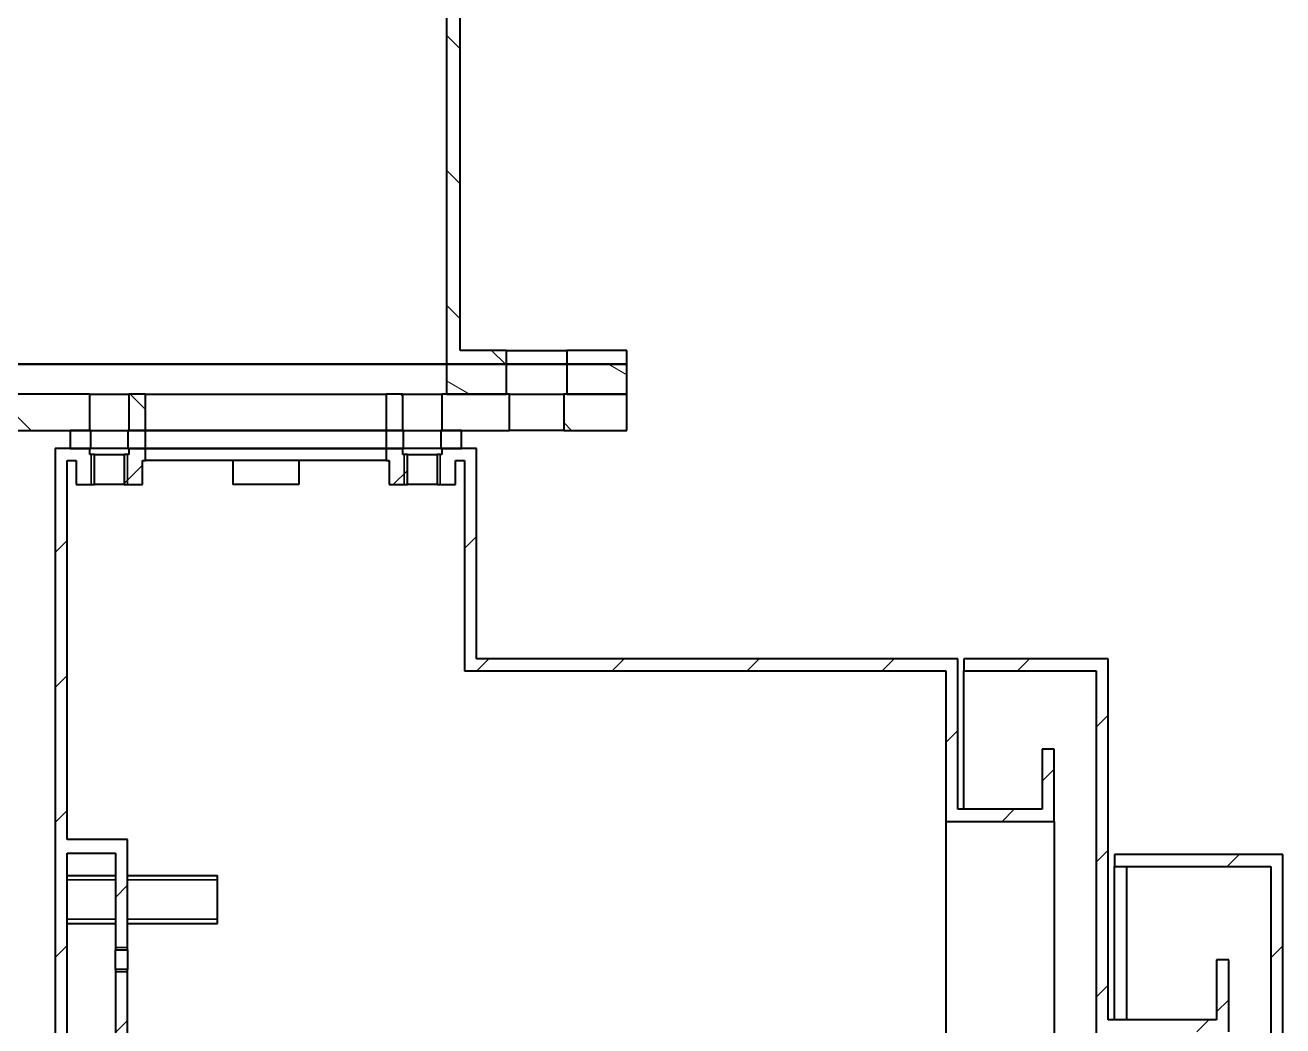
# Model space of a CAD drawing. Header units: millimetres. Extents: x 0 to 4205, y 0 to 2970.
# Drawn here: x 2759.5 to 2968.5, y 1338.8 to 1505.1 of the extents above; entities that cross this region are included whole.
import ezdxf

# ---------------------------------------------------------------- set-up
doc = ezdxf.new("R2010")
doc.units = ezdxf.units.MM
doc.header["$LTSCALE"] = 5
for name, color, linetype, lineweight in [('가시적인 것(ISO)', 3, 'Continuous', 40), ('가시적인 좁은 것(ISO)', 3, 'Continuous', 35), ('해치(ISO)', 7, 'Continuous', 18)]:
    doc.layers.add(name, color=color, linetype=linetype, lineweight=lineweight)
pattern_1 = [(135.0002, (0, 0), (-11.22528, -11.22536), [])]

msp = doc.modelspace()

# ---------------------------------------------------------------- hatches: boundary and pattern name
at = {"layer": '해치(ISO)'}
h = msp.add_hatch(dxfattribs=at)
h.set_pattern_fill('ANSI31', color=256, scale=127, angle=90.00021, style=0)
h.set_pattern_definition(pattern_1)
h.paths.add_polyline_path([(2384.816, 1731.462), (2384.816, 1746.462), (2407.216, 1746.462), (2407.216, 1557.512), (2357.216, 1557.512), (2357.216, 1553.765), (2373.308, 1553.262), (2409.516, 1553.262), (2409.516, 1748.762), (2383.116, 1748.762), (2382.516, 1748.762), (2382.516, 1748.682), (2382.516, 1731.462)])
h.paths.add_polyline_path([(2399.516, 1451.062), (2399.516, 1448.762), (2409.516, 1448.762), (2409.516, 1524.262), (2373.308, 1524.262), (2357.216, 1523.759), (2357.216, 1520.012), (2407.216, 1520.012), (2407.216, 1451.062)])
h.paths.add_polyline_path([(2839.516, 1448.762), (2839.516, 1451.062), (2831.816, 1451.062), (2831.816, 1746.462), (2854.216, 1746.462), (2854.216, 1731.462), (2856.516, 1731.462), (2856.516, 1748.682), (2856.516, 1748.762), (2855.916, 1748.762), (2829.516, 1748.762), (2829.516, 1448.762)])
h.paths.add_polyline_path([(2859.516, 1448.762), (2859.516, 1451.062), (2849.516, 1451.062), (2849.516, 1448.762)])
h.paths.add_polyline_path([(2379.516, 1451.062), (2379.516, 1448.762), (2389.516, 1448.762), (2389.516, 1451.062)])
h = msp.add_hatch(dxfattribs=at)
h.set_pattern_fill('ANSI31', color=256, scale=127, angle=90.00021, style=0)
h.set_pattern_definition(pattern_1)
h.paths.add_polyline_path([(2819.516, 1443.762), (2819.516, 1437.762), (2822.266, 1437.762), (2822.266, 1443.762)])
h.paths.add_polyline_path([(2779.516, 1437.762), (2779.516, 1443.762), (2776.766, 1443.762), (2776.766, 1437.762)])
h.paths.add_polyline_path([(2840.016, 1437.762), (2840.016, 1443.762), (2839.516, 1443.762), (2829.516, 1443.762), (2828.766, 1443.762), (2828.766, 1437.762), (2832.016, 1437.762)])
h.paths.add_polyline_path([(2679.516, 1458.762), (2679.516, 1443.762), (2611.516, 1443.762), (2601.016, 1443.762), (2601.016, 1437.762), (2686.016, 1437.762), (2686.016, 1458.762), (2685.216, 1458.762), (2682.016, 1458.762)])
h.paths.add_polyline_path([(2749.016, 1443.762), (2749.016, 1437.762), (2759.516, 1437.762), (2767.016, 1437.762), (2770.266, 1437.762), (2770.266, 1443.762)])
h.paths.add_polyline_path([(2740.016, 1437.762), (2740.016, 1443.762), (2719.516, 1443.762), (2719.516, 1458.762), (2717.016, 1458.762), (2713.816, 1458.762), (2713.016, 1458.762), (2713.016, 1437.762), (2727.516, 1437.762)])
h.paths.add_polyline_path([(2499.016, 1443.762), (2499.016, 1437.762), (2511.516, 1437.762), (2548.016, 1437.762), (2548.016, 1443.762), (2537.516, 1443.762)])
h.paths.add_polyline_path([(2490.016, 1437.762), (2490.016, 1443.762), (2409.516, 1443.762), (2399.516, 1443.762), (2399.016, 1443.762), (2399.016, 1437.762), (2479.516, 1437.762)])
h.paths.add_polyline_path([(2379.516, 1443.762), (2379.516, 1437.762), (2390.016, 1437.762), (2390.016, 1443.762), (2389.516, 1443.762)])
h.paths.add_polyline_path([(2859.516, 1437.762), (2859.516, 1443.762), (2849.516, 1443.762), (2849.016, 1443.762), (2849.016, 1437.762)])
h = msp.add_hatch(dxfattribs=at)
h.set_pattern_fill('ANSI31', color=256, scale=127, angle=105.00025, style=0)
h.set_pattern_definition([(150.00025, (0, 0), (-7.93744, -13.74819), [])])
h.paths.add_polyline_path([(2829.516, 1448.762), (2829.516, 1443.762), (2839.516, 1443.762), (2839.516, 1448.762)])
h.paths.add_polyline_path([(2409.516, 1443.762), (2409.516, 1448.762), (2399.516, 1448.762), (2399.516, 1443.762)])
h.paths.add_polyline_path([(2859.516, 1443.762), (2859.516, 1448.762), (2849.516, 1448.762), (2849.516, 1443.762)])
h.paths.add_polyline_path([(2379.516, 1448.762), (2379.516, 1443.762), (2389.516, 1443.762), (2389.516, 1448.762)])
h = msp.add_hatch(dxfattribs=at)
h.set_pattern_fill('ANSI31', color=256, scale=127, angle=75.00018, style=0)
h.set_pattern_definition([(120.0002, (0, 0), (-13.74813, -7.93754), [])])
h.paths.add_polyline_path([(2779.516, 1434.762), (2779.516, 1437.762), (2776.766, 1437.762), (2776.616, 1437.762), (2776.616, 1434.762), (2776.766, 1434.762)])
h.paths.add_polyline_path([(2819.516, 1437.762), (2819.516, 1434.762), (2822.266, 1434.762), (2822.416, 1434.762), (2822.416, 1437.762), (2822.266, 1437.762)])
h.paths.add_polyline_path([(2767.016, 1437.762), (2767.016, 1434.762), (2770.266, 1434.762), (2770.416, 1434.762), (2770.416, 1437.762), (2770.266, 1437.762)])
h.paths.add_polyline_path([(2832.016, 1434.762), (2832.016, 1437.762), (2828.766, 1437.762), (2828.616, 1437.762), (2828.616, 1434.762), (2828.766, 1434.762)])
h = msp.add_hatch(dxfattribs=at)
h.set_pattern_fill('ANSI31', color=256, scale=127, style=0)
h.set_pattern_definition([(45, (0, 0), (-11.22532, 11.22532), [])])
h.paths.add_polyline_path([(2834.516, 1434.762), (2832.016, 1434.762), (2828.766, 1434.762), (2828.766, 1433.762), (2827.974, 1433.762), (2827.974, 1428.762), (2831.016, 1428.762), (2831.016, 1432.762), (2832.516, 1432.762), (2832.516, 1397.762), (2912.516, 1397.762), (2912.516, 1372.762), (2930.516, 1372.762), (2930.516, 1384.762), (2928.516, 1384.762), (2928.516, 1374.762), (2914.516, 1374.762), (2914.516, 1399.762), (2834.516, 1399.762)])
h.paths.add_polyline_path([(2770.266, 1434.762), (2767.016, 1434.762), (2764.516, 1434.762), (2764.516, 1014.762), (2914.516, 1014.762), (2914.516, 1039.762), (2928.516, 1039.762), (2928.516, 1029.762), (2930.516, 1029.762), (2930.516, 1041.762), (2912.516, 1041.762), (2912.516, 1016.762), (2766.516, 1016.762), (2766.516, 1044.762), (2776.516, 1044.762), (2776.516, 1348.141), (2774.516, 1348.141), (2774.516, 1047.062), (2766.516, 1047.062), (2766.516, 1367.462), (2774.516, 1367.462), (2774.516, 1351.383), (2776.516, 1351.383), (2776.516, 1369.762), (2766.516, 1369.762), (2766.516, 1432.762), (2768.016, 1432.762), (2768.016, 1428.762), (2771.057, 1428.762), (2771.057, 1433.762), (2770.266, 1433.762)])
h.paths.add_polyline_path([(2779.516, 1434.762), (2776.766, 1434.762), (2776.766, 1433.762), (2775.974, 1433.762), (2775.974, 1428.762), (2779.016, 1428.762), (2779.016, 1432.762), (2779.516, 1432.762)])
h.paths.add_polyline_path([(2822.266, 1434.762), (2819.516, 1434.762), (2819.516, 1432.762), (2820.016, 1432.762), (2820.016, 1428.762), (2823.057, 1428.762), (2823.057, 1433.762), (2822.266, 1433.762)])
h.paths.add_polyline_path([(2923.516, 1014.762), (2923.516, 1016.762), (2915.516, 1016.762), (2915.516, 1014.762)])
h.paths.add_polyline_path([(2959.516, 1186.762), (2939.516, 1186.762), (2939.516, 1197.262), (2937.516, 1197.262), (2937.516, 1187.262), (2937.516, 1016.762), (2931.516, 1016.762), (2931.516, 1014.762), (2939.516, 1014.762), (2939.516, 1027.762), (2939.516, 1147.762), (2939.516, 1184.762), (2957.516, 1184.762), (2957.516, 1174.762), (2959.516, 1174.762)])
h.paths.add_polyline_path([(2915.516, 1397.762), (2937.516, 1397.762), (2937.516, 1337.262), (2937.516, 1327.262), (2939.516, 1327.262), (2939.516, 1337.762), (2959.516, 1337.762), (2959.516, 1349.762), (2957.516, 1349.762), (2957.516, 1339.762), (2939.516, 1339.762), (2939.516, 1399.762), (2915.516, 1399.762)])
h.paths.add_polyline_path([(2940.516, 1157.262), (2968.516, 1157.262), (2968.516, 1213.262), (2966.516, 1213.262), (2966.516, 1212.762), (2966.516, 1199.262), (2966.516, 1159.262), (2940.516, 1159.262)])
h.paths.add_polyline_path([(2968.516, 1367.262), (2940.516, 1367.262), (2940.516, 1365.262), (2966.516, 1365.262), (2966.516, 1325.262), (2966.516, 1311.762), (2966.516, 1311.262), (2968.516, 1311.262)])

# ---------------------------------------------------------------- linework, layer by layer
at = {"layer": '가시적인 것(ISO)'}
for p, q in [((2829.516, 1748.762), (2829.516, 1448.762)), ((2831.816, 1451.062), (2831.816, 1746.462)), ((2839.516, 1451.062), (2831.816, 1451.062)), ((2839.516, 1448.762), (2839.516, 1451.062)), ((2839.516, 1451.062), (2849.516, 1451.062)), ((2859.516, 1451.062), (2849.516, 1451.062)), ((2849.516, 1451.062), (2849.516, 1448.762)), ((2859.516, 1448.762), (2859.516, 1451.062)), ((2730.516, 1448.762), (2829.516, 1448.762)), ((2829.516, 1448.762), (2730.516, 1448.762)), ((2829.516, 1448.762), (2829.516, 1443.762)), ((2839.516, 1448.762), (2829.516, 1448.762)), ((2829.516, 1448.762), (2839.516, 1448.762)), ((2839.516, 1443.762), (2839.516, 1448.762)), ((2839.516, 1448.762), (2849.516, 1448.762)), ((2849.516, 1448.762), (2839.516, 1448.762)), ((2859.516, 1448.762), (2849.516, 1448.762)), ((2849.516, 1448.762), (2849.516, 1443.762)), ((2849.516, 1448.762), (2859.516, 1448.762)), ((2859.516, 1443.762), (2859.516, 1448.762)), ((2770.266, 1443.762), (2749.016, 1443.762)), ((2770.266, 1437.762), (2770.266, 1443.762)), ((2770.266, 1443.762), (2776.766, 1443.762)), ((2779.516, 1443.762), (2776.766, 1443.762)), ((2776.766, 1443.762), (2776.766, 1437.762)), ((2779.516, 1437.762), (2779.516, 1443.762)), ((2779.516, 1443.762), (2819.516, 1443.762)), ((2819.516, 1443.762), (2819.516, 1437.762)), ((2822.266, 1443.762), (2819.516, 1443.762)), ((2822.266, 1437.762), (2822.266, 1443.762)), ((2822.266, 1443.762), (2828.766, 1443.762)), ((2840.016, 1443.762), (2828.766, 1443.762)), ((2828.766, 1443.762), (2828.766, 1437.762)), ((2829.516, 1443.762), (2839.516, 1443.762)), ((2840.016, 1437.762), (2840.016, 1443.762)), ((2840.016, 1443.762), (2849.016, 1443.762)), ((2859.516, 1443.762), (2849.016, 1443.762)), ((2849.016, 1443.762), (2849.016, 1437.762)), ((2849.516, 1443.762), (2859.516, 1443.762)), ((2859.516, 1437.762), (2859.516, 1443.762)), ((2749.016, 1437.762), (2770.266, 1437.762)), ((2767.016, 1437.762), (2767.016, 1434.762)), ((2770.416, 1437.762), (2767.016, 1437.762)), ((2770.416, 1434.762), (2770.416, 1437.762)), ((2770.416, 1437.762), (2776.616, 1437.762)), ((2779.516, 1437.762), (2776.616, 1437.762)), ((2776.616, 1437.762), (2776.616, 1434.762)), ((2776.766, 1437.762), (2779.516, 1437.762)), ((2819.516, 1437.762), (2779.516, 1437.762)), ((2779.516, 1434.762), (2779.516, 1437.762)), ((2779.516, 1437.762), (2819.516, 1437.762)), ((2819.516, 1437.762), (2822.266, 1437.762)), ((2819.516, 1437.762), (2819.516, 1434.762)), ((2822.416, 1437.762), (2819.516, 1437.762)), ((2822.416, 1434.762), (2822.416, 1437.762)), ((2822.416, 1437.762), (2828.616, 1437.762)), ((2832.016, 1437.762), (2828.616, 1437.762)), ((2828.616, 1437.762), (2828.616, 1434.762)), ((2828.766, 1437.762), (2840.016, 1437.762)), ((2832.016, 1434.762), (2832.016, 1437.762)), ((2849.016, 1437.762), (2840.016, 1437.762)), ((2849.016, 1437.762), (2859.516, 1437.762)), ((2770.266, 1434.762), (2764.516, 1434.762)), ((2764.516, 1434.762), (2764.516, 1014.762)), ((2767.016, 1434.762), (2770.416, 1434.762)), ((2770.266, 1433.762), (2770.266, 1434.762)), ((2771.057, 1433.762), (2770.266, 1433.762)), ((2776.616, 1434.762), (2770.416, 1434.762)), ((2771.057, 1428.762), (2771.057, 1433.762)), ((2771.057, 1433.762), (2775.974, 1433.762)), ((2775.974, 1433.762), (2775.974, 1428.762)), ((2776.766, 1433.762), (2775.974, 1433.762)), ((2776.616, 1434.762), (2779.516, 1434.762)), ((2779.516, 1434.762), (2776.766, 1434.762)), ((2776.766, 1434.762), (2776.766, 1433.762)), ((2779.516, 1432.762), (2779.516, 1434.762)), ((2779.516, 1434.762), (2819.516, 1434.762)), ((2819.516, 1434.762), (2779.516, 1434.762)), ((2822.266, 1434.762), (2819.516, 1434.762)), ((2819.516, 1434.762), (2819.516, 1432.762)), ((2819.516, 1434.762), (2822.416, 1434.762)), ((2822.266, 1433.762), (2822.266, 1434.762)), ((2823.057, 1433.762), (2822.266, 1433.762)), ((2828.616, 1434.762), (2822.416, 1434.762)), ((2823.057, 1428.762), (2823.057, 1433.762)), ((2823.057, 1433.762), (2827.974, 1433.762)), ((2828.766, 1433.762), (2827.974, 1433.762)), ((2827.974, 1433.762), (2827.974, 1428.762)), ((2828.616, 1434.762), (2832.016, 1434.762)), ((2834.516, 1434.762), (2828.766, 1434.762)), ((2828.766, 1434.762), (2828.766, 1433.762)), ((2834.516, 1399.762), (2834.516, 1434.762)), ((2766.516, 1369.762), (2766.516, 1432.762)), ((2766.516, 1432.762), (2768.016, 1432.762)), ((2768.016, 1432.762), (2768.016, 1428.762)), ((2779.016, 1428.762), (2779.016, 1432.762)), ((2779.016, 1432.762), (2779.516, 1432.762)), ((2819.516, 1432.762), (2779.516, 1432.762)), ((2794.016, 1432.762), (2794.016, 1428.762)), ((2805.016, 1432.762), (2805.016, 1428.762)), ((2819.516, 1432.762), (2820.016, 1432.762)), ((2820.016, 1432.762), (2820.016, 1428.762)), ((2831.016, 1428.762), (2831.016, 1432.762)), ((2831.016, 1432.762), (2832.516, 1432.762)), ((2832.516, 1432.762), (2832.516, 1397.762)), ((2768.016, 1428.762), (2771.057, 1428.762)), ((2775.974, 1428.762), (2771.057, 1428.762)), ((2775.974, 1428.762), (2779.016, 1428.762)), ((2805.016, 1428.762), (2794.016, 1428.762)), ((2820.016, 1428.762), (2823.057, 1428.762)), ((2827.974, 1428.762), (2823.057, 1428.762)), ((2827.974, 1428.762), (2831.016, 1428.762)), ((2914.516, 1399.762), (2834.516, 1399.762)), ((2914.516, 1374.762), (2914.516, 1399.762)), ((2939.516, 1399.762), (2915.516, 1399.762)), ((2915.516, 1399.762), (2915.516, 1397.762)), ((2939.516, 1339.762), (2939.516, 1399.762)), ((2832.516, 1397.762), (2912.516, 1397.762)), ((2912.516, 1397.762), (2912.516, 1372.762)), ((2915.516, 1397.762), (2937.516, 1397.762)), ((2915.516, 1374.762), (2915.516, 1397.762)), ((2937.516, 1397.762), (2937.516, 1327.262)), ((2928.516, 1384.762), (2928.516, 1374.762)), ((2930.516, 1384.762), (2928.516, 1384.762)), ((2930.516, 1372.762), (2930.516, 1384.762)), ((2928.516, 1374.762), (2914.516, 1374.762)), ((2912.516, 1372.762), (2930.516, 1372.762)), ((2912.516, 1372.762), (2912.516, 1309.762)), ((2930.516, 1372.762), (2930.516, 1337.262)), ((2776.516, 1369.762), (2766.516, 1369.762)), ((2776.516, 1351.383), (2776.516, 1369.762)), ((2766.516, 1047.062), (2766.516, 1367.462)), ((2766.516, 1367.462), (2774.516, 1367.462)), ((2774.516, 1367.462), (2774.516, 1351.383)), ((2968.516, 1367.262), (2940.516, 1367.262)), ((2940.516, 1367.262), (2940.516, 1365.262)), ((2968.516, 1311.262), (2968.516, 1367.262)), ((2940.516, 1365.262), (2966.516, 1365.262)), ((2940.516, 1339.762), (2940.516, 1365.262)), ((2942.516, 1365.262), (2942.516, 1339.762)), ((2966.516, 1365.262), (2966.516, 1311.262)), ((2766.516, 1363.762), (2774.516, 1363.762)), ((2776.516, 1363.762), (2791.516, 1363.762)), ((2791.516, 1355.762), (2791.516, 1363.762)), ((2766.516, 1355.762), (2774.516, 1355.762)), ((2776.516, 1355.762), (2791.516, 1355.762)), ((2774.516, 1351.383), (2776.516, 1351.383)), ((2774.516, 1348.141), (2774.516, 1351.383)), ((2776.516, 1351.383), (2776.516, 1348.141)), ((2776.516, 1348.141), (2774.516, 1348.141)), ((2774.516, 1348.141), (2774.516, 1047.062)), ((2776.516, 1044.762), (2776.516, 1348.141)), ((2959.516, 1349.762), (2957.516, 1349.762)), ((2957.516, 1349.762), (2957.516, 1339.762)), ((2959.516, 1337.762), (2959.516, 1349.762)), ((2957.516, 1339.762), (2939.516, 1339.762))]:
    msp.add_line(p, q, dxfattribs=at)
at = {"layer": '가시적인 좁은 것(ISO)'}
for p, q in [((2770.516, 1433.762), (2770.516, 1428.762)), ((2776.516, 1428.762), (2776.516, 1433.762)), ((2822.516, 1433.762), (2822.516, 1428.762)), ((2828.516, 1428.762), (2828.516, 1433.762)), ((2774.516, 1363.018), (2766.516, 1363.018)), ((2791.516, 1363.018), (2776.516, 1363.018)), ((2766.516, 1356.506), (2774.516, 1356.506)), ((2776.516, 1356.506), (2791.516, 1356.506)), ((2776.516, 1351.762), (2774.516, 1351.762)), ((2774.516, 1347.762), (2776.516, 1347.762))]:
    msp.add_line(p, q, dxfattribs=at)

doc.saveas('drawing.dxf')
